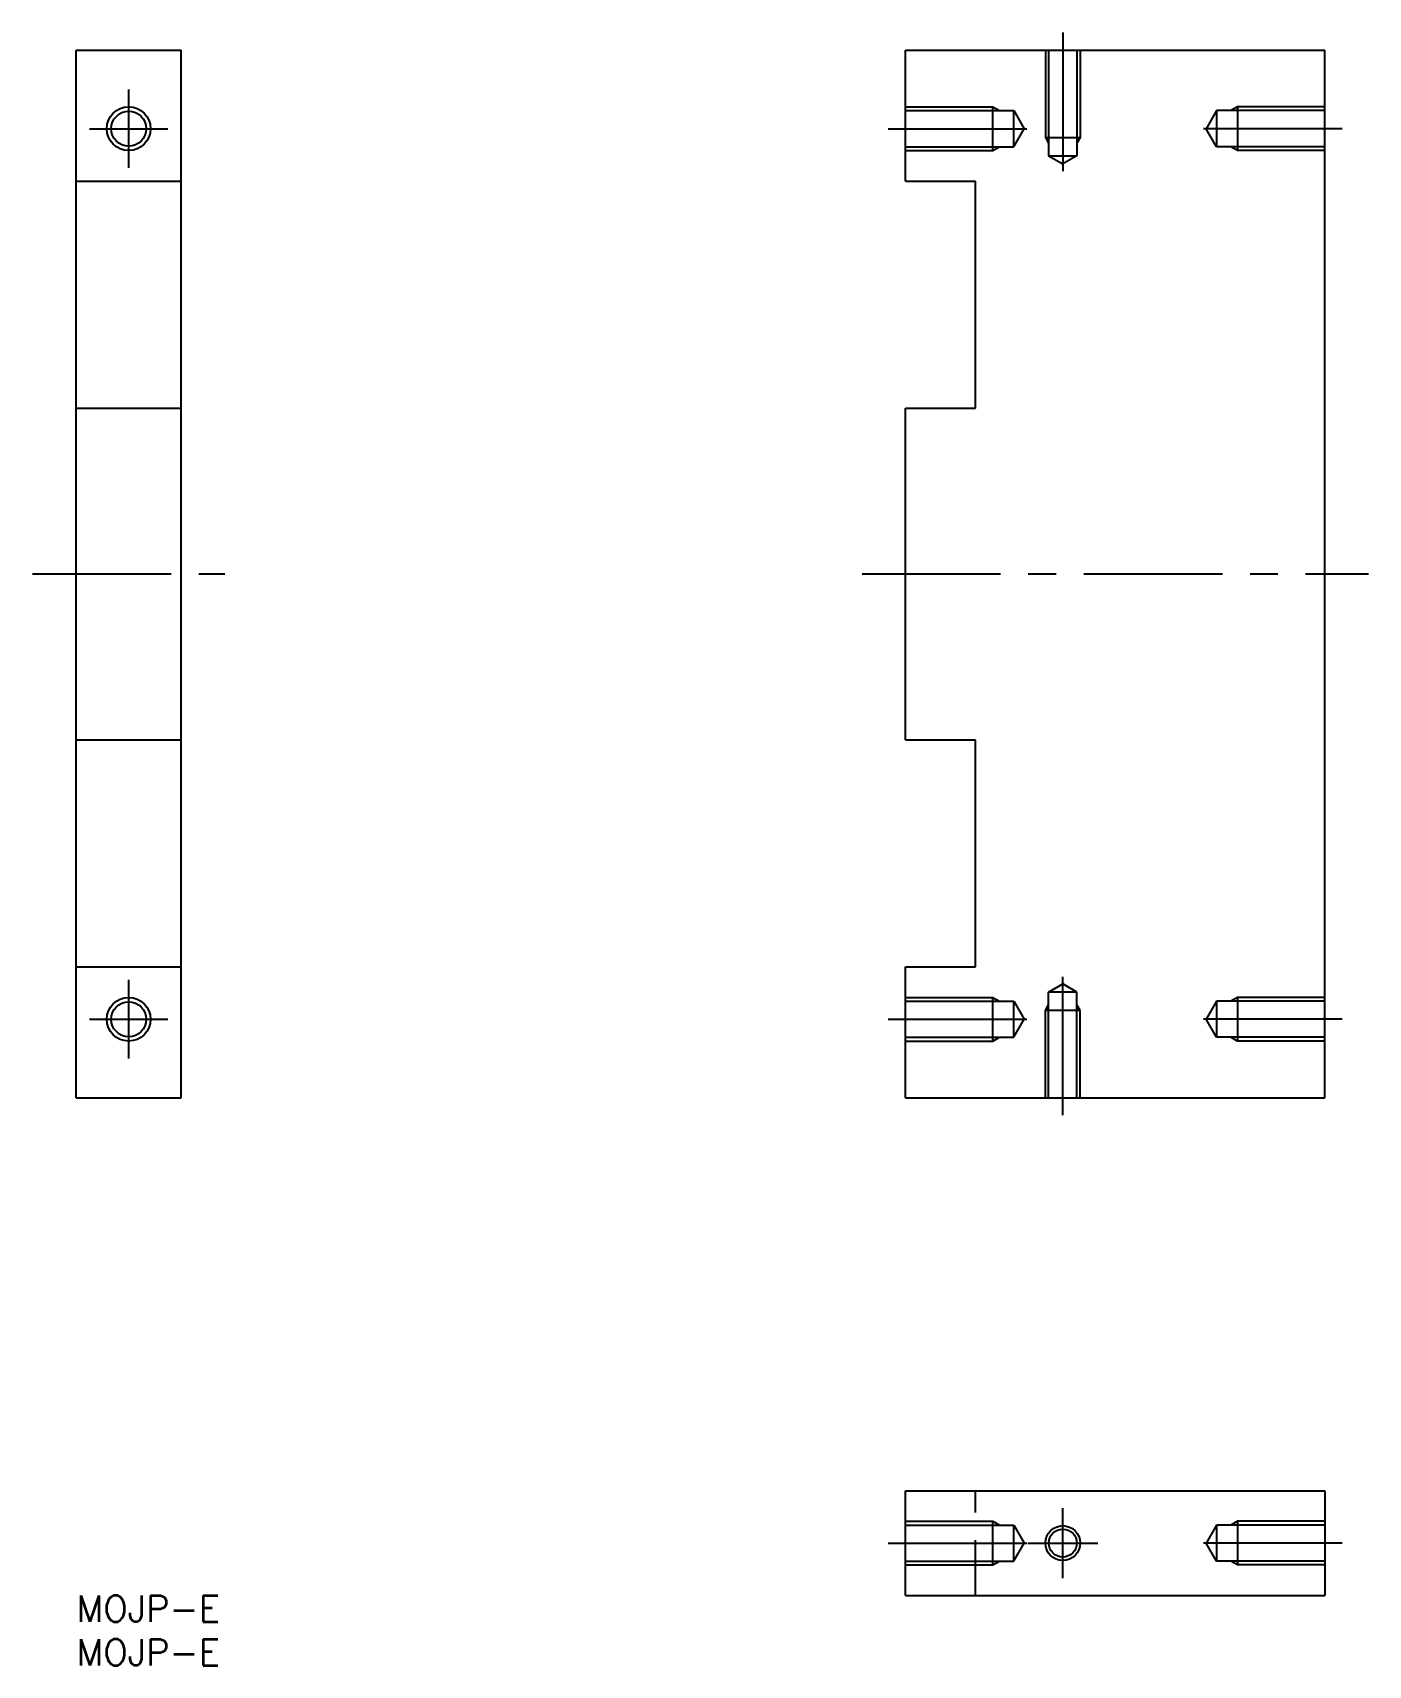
# Model space of a CAD drawing. Extents: x -5 to 148, y -8 to 179.
import ezdxf

# ---------------------------------------------------------------- set-up
doc = ezdxf.new("R2010")
doc.units = 0
doc.header["$LTSCALE"] = 0.5
doc.linetypes.add('CENTER', pattern=[50.8, 31.75, -6.35, 6.35, -6.35])
doc.linetypes.add('DASHED', pattern=[19.05, 12.7, -6.35])
for name, color, linetype in [('MSM_CENTER', 1, 'CENTER'), ('MSM_CONTINUOUS', 7, 'CONTINUOUS'), ('MSM_DASHED', 4, 'DASHED'), ('MSM_NARROW', 5, 'CONTINUOUS'), ('MSM_PART_NUMBER', 7, 'CONTINUOUS')]:
    doc.layers.add(name, color=color, linetype=linetype)
doc.styles.get("Standard").update_dxf_attribs({"font": 'txt.shx', "height": 3, "bigfont": 'bigfont.shx'})

msp = doc.modelspace()

# ---------------------------------------------------------------- linework, layer by layer
at = {"layer": 'MSM_CENTER'}
for p, q in [((113, 179), (113, 161.96)), ((6, 163.5), (6, 172.5)), ((1.5, 168), (10.5, 168)), ((93, 168), (110.59, 168)), ((145, 168), (127.41, 168)), ((-5, 117), (17, 117)), ((90, 117), (148, 117)), ((113, 55), (113, 72.04)), ((6, 61.5), (6, 70.5)), ((1.5, 66), (10.5, 66)), ((93, 66), (110.59, 66)), ((145, 66), (127.41, 66)), ((113, 2), (113, 10)), ((93, 6), (110.59, 6)), ((109, 6), (117, 6)), ((145, 6), (127.41, 6))]:
    msp.add_line(p, q, dxfattribs=at)
at = {"layer": 'MSM_CONTINUOUS'}
for p, q in [((0, 177), (12, 177)), ((0, 57), (0, 177)), ((12, 57), (12, 177)), ((95, 177), (143, 177)), ((95, 162), (95, 177)), ((143, 57), (143, 177)), ((0, 162), (12, 162)), ((95, 162), (103, 162)), ((103, 136), (103, 162)), ((0, 136), (12, 136)), ((95, 136), (103, 136)), ((95, 98), (95, 136)), ((0, 98), (12, 98)), ((95, 98), (103, 98)), ((103, 72), (103, 98)), ((0, 72), (12, 72)), ((95, 72), (103, 72)), ((95, 57), (95, 72)), ((0, 57), (12, 57)), ((95, 57), (143, 57)), ((95, 0), (95, 12)), ((95, 12), (143, 12)), ((143, 12), (143, 0)), ((95, 0), (143, 0))]:
    msp.add_line(p, q, dxfattribs=at)
for centre, radius in [((6, 168), 2), ((6, 66), 2), ((113, 6), 1.6)]:
    msp.add_circle(centre, radius, dxfattribs=at)
at = {"layer": 'MSM_DASHED', "linetype": 'CONTINUOUS'}
for p, q in [((111, 177), (111, 167)), ((111.38, 177), (111.38, 164.9)), ((114.62, 177), (114.62, 164.9)), ((115, 177), (115, 167)), ((95, 170.5), (105, 170.5)), ((105, 165.5), (105, 170.5)), ((105, 170.5), (105.75, 170.07)), ((133, 170.5), (132.25, 170.07)), ((143, 170.5), (133, 170.5)), ((133, 170.5), (133, 165.5)), ((95, 170.07), (107.4, 170.07)), ((107.4, 165.93), (107.4, 170.07)), ((107.4, 170.07), (108.59, 168)), ((130.6, 170.07), (129.41, 168)), ((143, 170.07), (130.6, 170.07)), ((130.6, 170.07), (130.6, 165.93)), ((107.4, 165.93), (108.59, 168)), ((111, 167), (115, 167)), ((111, 167), (111.38, 166.34)), ((115, 167), (114.62, 166.34)), ((130.6, 165.93), (129.41, 168)), ((95, 165.93), (107.4, 165.93)), ((95, 165.5), (105, 165.5)), ((105, 165.5), (105.75, 165.93)), ((111.38, 164.9), (114.62, 164.9)), ((111.38, 164.9), (113, 163.96)), ((114.62, 164.9), (113, 163.96)), ((143, 165.93), (130.6, 165.93)), ((133, 165.5), (132.25, 165.93)), ((143, 165.5), (133, 165.5)), ((111.38, 69.1), (113, 70.04)), ((114.62, 69.1), (113, 70.04)), ((95, 68.5), (105, 68.5)), ((95, 68.07), (107.4, 68.07)), ((105, 63.5), (105, 68.5)), ((105, 68.5), (105.75, 68.07)), ((107.4, 63.93), (107.4, 68.07)), ((107.4, 68.07), (108.59, 66)), ((111, 67), (111.38, 67.66)), ((111.38, 57), (111.38, 69.1)), ((114.62, 69.1), (111.38, 69.1)), ((114.62, 57), (114.62, 69.1)), ((115, 67), (114.62, 67.66)), ((130.6, 68.07), (129.41, 66)), ((143, 68.07), (130.6, 68.07)), ((130.6, 68.07), (130.6, 63.93)), ((133, 68.5), (132.25, 68.07)), ((143, 68.5), (133, 68.5)), ((133, 68.5), (133, 63.5)), ((107.4, 63.93), (108.59, 66)), ((111, 57), (111, 67)), ((115, 67), (111, 67)), ((115, 57), (115, 67)), ((130.6, 63.93), (129.41, 66)), ((95, 63.93), (107.4, 63.93)), ((105, 63.5), (105.75, 63.93)), ((143, 63.93), (130.6, 63.93)), ((133, 63.5), (132.25, 63.93)), ((95, 63.5), (105, 63.5)), ((143, 63.5), (133, 63.5)), ((95, 8.5), (105, 8.5)), ((95, 8.07), (107.4, 8.07)), ((105, 3.5), (105, 8.5)), ((105, 8.5), (105.75, 8.07)), ((107.4, 3.93), (107.4, 8.07)), ((107.4, 8.07), (108.59, 6)), ((130.6, 8.07), (129.41, 6)), ((143, 8.07), (130.6, 8.07)), ((130.6, 8.07), (130.6, 3.93)), ((133, 8.5), (132.25, 8.07)), ((143, 8.5), (133, 8.5)), ((133, 8.5), (133, 3.5)), ((107.4, 3.93), (108.59, 6)), ((130.6, 3.93), (129.41, 6)), ((95, 3.93), (107.4, 3.93)), ((105, 3.5), (105.75, 3.93)), ((143, 3.93), (130.6, 3.93)), ((133, 3.5), (132.25, 3.93)), ((95, 3.5), (105, 3.5)), ((143, 3.5), (133, 3.5))]:
    msp.add_line(p, q, dxfattribs=at)
at = {"layer": 'MSM_DASHED'}
msp.add_line((103, 0), (103, 12), dxfattribs=at)
at = {"layer": 'MSM_NARROW'}
for centre, radius in [((6, 168), 2.5), ((6, 66), 2.5), ((113, 6), 2)]:
    msp.add_circle(centre, radius, dxfattribs=at)

# ---------------------------------------------------------------- texts
at = {"layer": 'MSM_PART_NUMBER'}
for p in [(0, -3), (0, -8)]:
    msp.add_text('MOJP-E', height=3, dxfattribs=at).set_placement(p)

doc.saveas('drawing.dxf')
